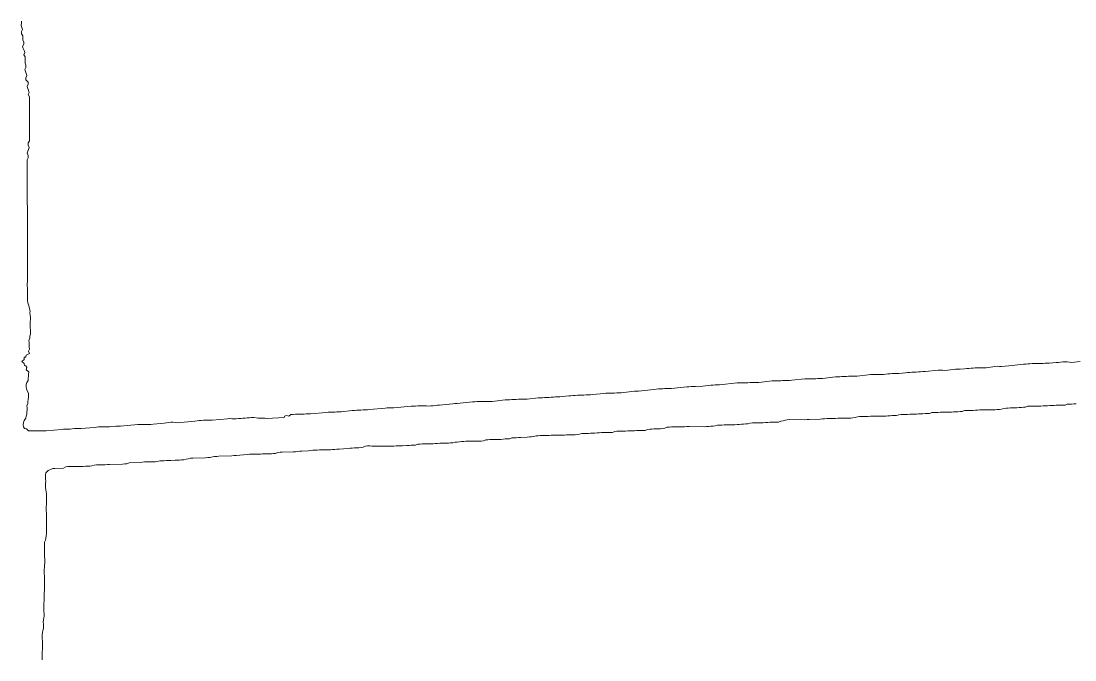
# Model space of a CAD drawing. Extents: x -16 to 11205, y -14909 to 147.
# Drawn here: x -16.11 to -5.49, y 104.07 to 110.51 of the extents above; entities that cross this region are included whole.
import ezdxf

# ---------------------------------------------------------------- set-up
doc = ezdxf.new("R2010")
doc.units = 0
doc.layers.get('0').update_dxf_attribs({"color": 1, "linetype": 'CONTINUOUS', "lineweight": 15, "true_color": 0xff0000})

msp = doc.modelspace()

# ---------------------------------------------------------------- linework, layer by layer
for p, q in [((-16.11, 110.463), (-16.106, 110.485)), ((-16.106, 110.485), (-16.106, 110.506)), ((-16.102, 110.443), (-16.11, 110.463)), ((-16.106, 110.4), (-16.095, 110.423)), ((-16.106, 110.379), (-16.106, 110.4)), ((-16.093, 110.358), (-16.106, 110.379)), ((-16.095, 110.423), (-16.102, 110.443)), ((-16.094, 110.25), (-16.083, 110.273)), ((-16.093, 110.337), (-16.093, 110.358)), ((-16.093, 110.316), (-16.093, 110.337)), ((-16.083, 110.294), (-16.093, 110.316)), ((-16.083, 110.273), (-16.083, 110.294)), ((-16.087, 110.23), (-16.094, 110.25)), ((-16.079, 110.211), (-16.087, 110.23)), ((-16.083, 110.167), (-16.073, 110.19)), ((-16.069, 110.146), (-16.083, 110.167)), ((-16.073, 110.19), (-16.079, 110.211)), ((-16.07, 110.125), (-16.069, 110.146)), ((-16.07, 110.104), (-16.07, 110.125)), ((-16.07, 110.083), (-16.07, 110.104)), ((-16.061, 110.062), (-16.07, 110.083)), ((-16.061, 110.04), (-16.061, 110.062)), ((-16.071, 110.017), (-16.061, 110.04)), ((-16.065, 109.997), (-16.071, 110.017)), ((-16.057, 109.978), (-16.065, 109.997)), ((-16.061, 109.934), (-16.05, 109.957)), ((-16.05, 109.957), (-16.057, 109.978)), ((-16.061, 109.913), (-16.061, 109.934)), ((-16.039, 109.892), (-16.061, 109.913)), ((-16.049, 109.848), (-16.039, 109.871)), ((-16.043, 109.828), (-16.049, 109.848)), ((-16.039, 109.871), (-16.039, 109.892)), ((-16.035, 109.808), (-16.043, 109.828)), ((-16.039, 109.765), (-16.028, 109.788)), ((-16.025, 109.744), (-16.039, 109.765)), ((-16.028, 109.788), (-16.035, 109.808)), ((-16.026, 109.723), (-16.025, 109.744)), ((-16.026, 109.702), (-16.026, 109.723)), ((-16.026, 109.68), (-16.026, 109.702)), ((-16.026, 109.659), (-16.026, 109.68)), ((-16.026, 109.638), (-16.026, 109.659)), ((-16.026, 109.617), (-16.026, 109.638)), ((-16.026, 109.596), (-16.026, 109.617)), ((-16.026, 109.575), (-16.026, 109.596)), ((-16.026, 109.553), (-16.026, 109.575)), ((-16.026, 109.532), (-16.026, 109.553)), ((-16.026, 109.511), (-16.026, 109.532)), ((-16.026, 109.49), (-16.026, 109.511)), ((-16.026, 109.469), (-16.026, 109.49)), ((-16.026, 109.448), (-16.026, 109.469)), ((-16.026, 109.426), (-16.026, 109.448)), ((-16.025, 109.405), (-16.026, 109.426)), ((-16.025, 109.384), (-16.025, 109.405)), ((-16.025, 109.363), (-16.025, 109.384)), ((-16.025, 109.342), (-16.025, 109.363)), ((-16.025, 109.321), (-16.025, 109.342)), ((-16.025, 109.299), (-16.025, 109.321)), ((-16.042, 109.194), (-16.034, 109.214)), ((-16.038, 109.278), (-16.025, 109.299)), ((-16.038, 109.257), (-16.038, 109.278)), ((-16.027, 109.234), (-16.038, 109.257)), ((-16.034, 109.214), (-16.027, 109.234)), ((-16.048, 109.174), (-16.042, 109.194)), ((-16.038, 109.151), (-16.048, 109.174)), ((-16.047, 109.109), (-16.038, 109.13)), ((-16.047, 109.088), (-16.047, 109.109)), ((-16.038, 109.13), (-16.038, 109.151)), ((-16.047, 109.066), (-16.047, 109.088)), ((-16.047, 109.045), (-16.047, 109.066)), ((-16.047, 109.024), (-16.047, 109.045)), ((-16.047, 109.003), (-16.047, 109.024)), ((-16.047, 108.982), (-16.047, 109.003)), ((-16.047, 108.961), (-16.047, 108.982)), ((-16.047, 108.939), (-16.047, 108.961)), ((-16.047, 108.918), (-16.047, 108.939)), ((-16.047, 108.897), (-16.047, 108.918)), ((-16.047, 108.876), (-16.047, 108.897)), ((-16.047, 108.855), (-16.047, 108.876)), ((-16.047, 108.834), (-16.047, 108.855)), ((-16.047, 108.812), (-16.047, 108.834)), ((-16.047, 108.791), (-16.047, 108.812)), ((-16.047, 108.77), (-16.047, 108.791)), ((-16.047, 108.749), (-16.047, 108.77)), ((-16.047, 108.728), (-16.047, 108.749)), ((-16.047, 108.707), (-16.047, 108.728)), ((-16.047, 108.685), (-16.047, 108.707)), ((-16.047, 108.664), (-16.047, 108.685)), ((-16.046, 108.643), (-16.047, 108.664)), ((-16.046, 108.622), (-16.046, 108.643)), ((-16.046, 108.601), (-16.046, 108.622)), ((-16.046, 108.58), (-16.046, 108.601)), ((-16.046, 108.558), (-16.046, 108.58)), ((-16.046, 108.537), (-16.046, 108.558)), ((-16.046, 108.516), (-16.046, 108.537)), ((-16.046, 108.495), (-16.046, 108.516)), ((-16.046, 108.474), (-16.046, 108.495)), ((-16.046, 108.452), (-16.046, 108.474)), ((-16.046, 108.431), (-16.046, 108.452)), ((-16.046, 108.41), (-16.046, 108.431)), ((-16.046, 108.389), (-16.046, 108.41)), ((-16.046, 108.368), (-16.046, 108.389)), ((-16.046, 108.347), (-16.046, 108.368)), ((-16.046, 108.325), (-16.046, 108.347)), ((-16.046, 108.304), (-16.046, 108.325)), ((-16.046, 108.283), (-16.046, 108.304)), ((-16.046, 108.262), (-16.046, 108.283)), ((-16.046, 108.241), (-16.046, 108.262)), ((-16.046, 108.22), (-16.046, 108.241)), ((-16.046, 108.198), (-16.046, 108.22)), ((-16.046, 108.177), (-16.046, 108.198)), ((-16.046, 108.156), (-16.046, 108.177)), ((-16.046, 108.135), (-16.046, 108.156)), ((-16.046, 108.114), (-16.046, 108.135)), ((-16.046, 108.093), (-16.046, 108.114)), ((-16.046, 108.071), (-16.046, 108.093)), ((-16.046, 108.05), (-16.046, 108.071)), ((-16.046, 108.029), (-16.046, 108.05)), ((-16.046, 108.008), (-16.046, 108.029)), ((-16.046, 107.987), (-16.046, 108.008)), ((-16.045, 107.966), (-16.046, 107.987)), ((-16.045, 107.944), (-16.045, 107.966)), ((-16.045, 107.923), (-16.045, 107.944)), ((-16.048, 107.86), (-16.045, 107.881)), ((-16.048, 107.839), (-16.048, 107.86)), ((-16.045, 107.817), (-16.048, 107.839)), ((-16.045, 107.902), (-16.045, 107.923)), ((-16.045, 107.881), (-16.045, 107.902)), ((-16.046, 107.732), (-16.045, 107.754)), ((-16.046, 107.71), (-16.046, 107.732)), ((-16.045, 107.796), (-16.045, 107.817)), ((-16.045, 107.775), (-16.045, 107.796)), ((-16.045, 107.754), (-16.045, 107.775)), ((-16.045, 107.689), (-16.046, 107.71)), ((-16.041, 107.668), (-16.045, 107.689)), ((-16.034, 107.648), (-16.041, 107.668)), ((-16.028, 107.628), (-16.034, 107.648)), ((-16.026, 107.607), (-16.028, 107.628)), ((-16.019, 107.584), (-16.026, 107.607)), ((-16.02, 107.563), (-16.019, 107.584)), ((-16.018, 107.542), (-16.02, 107.563)), ((-16.016, 107.521), (-16.018, 107.542)), ((-16.015, 107.5), (-16.016, 107.521)), ((-16.018, 107.457), (-16.017, 107.479)), ((-16.018, 107.436), (-16.018, 107.457)), ((-16.017, 107.415), (-16.018, 107.436)), ((-16.017, 107.479), (-16.015, 107.5)), ((-16.015, 107.394), (-16.017, 107.415)), ((-16.03, 107.288), (-16.022, 107.31)), ((-16.022, 107.31), (-16.02, 107.331)), ((-16.02, 107.331), (-16.016, 107.352)), ((-16.016, 107.352), (-16.015, 107.373)), ((-16.015, 107.373), (-16.015, 107.394)), ((-16.035, 107.182), (-16.026, 107.202)), ((-16.026, 107.158), (-16.035, 107.182)), ((-16.029, 107.267), (-16.03, 107.288)), ((-16.027, 107.246), (-16.029, 107.267)), ((-16.027, 107.224), (-16.027, 107.246)), ((-16.026, 107.202), (-16.027, 107.224)), ((-16.101, 107.076), (-16.079, 107.098)), ((-16.079, 107.055), (-16.101, 107.076)), ((-16.079, 107.119), (-16.06, 107.12)), ((-16.079, 107.098), (-16.079, 107.119)), ((-16.06, 107.12), (-16.057, 107.14)), ((-16.057, 107.14), (-16.026, 107.158)), ((-5.433, 107.076), (-5.521, 107.067)), ((-16.076, 107.035), (-16.079, 107.055)), ((-16.063, 107.032), (-16.076, 107.035)), ((-16.051, 107.015), (-16.063, 107.032)), ((-16.057, 106.992), (-16.051, 107.015)), ((-16.033, 106.971), (-16.057, 106.992)), ((-16.035, 106.949), (-16.033, 106.971)), ((-7.064, 106.971), (-7.086, 106.97)), ((-7.042, 106.973), (-7.064, 106.971)), ((-7.02, 106.975), (-7.042, 106.973)), ((-6.998, 106.975), (-7.02, 106.975)), ((-6.865, 106.99), (-6.998, 106.975)), ((-6.843, 106.99), (-6.865, 106.99)), ((-6.821, 106.988), (-6.843, 106.99)), ((-6.799, 106.987), (-6.821, 106.988)), ((-6.712, 106.996), (-6.799, 106.987)), ((-6.69, 106.998), (-6.712, 106.996)), ((-6.667, 106.999), (-6.69, 106.998)), ((-6.645, 106.998), (-6.667, 106.999)), ((-6.6, 107.004), (-6.645, 106.998)), ((-6.578, 107.005), (-6.6, 107.004)), ((-6.556, 107.007), (-6.578, 107.005)), ((-6.534, 107.008), (-6.556, 107.007)), ((-6.512, 107.01), (-6.534, 107.008)), ((-6.491, 107.011), (-6.512, 107.01)), ((-6.468, 107.011), (-6.491, 107.011)), ((-6.446, 107.011), (-6.468, 107.011)), ((-6.424, 107.011), (-6.446, 107.011)), ((-6.402, 107.012), (-6.424, 107.011)), ((-6.38, 107.013), (-6.402, 107.012)), ((-6.27, 107.028), (-6.38, 107.013)), ((-6.248, 107.026), (-6.27, 107.028)), ((-6.226, 107.025), (-6.248, 107.026)), ((-6.116, 107.037), (-6.226, 107.025)), ((-6.094, 107.038), (-6.116, 107.037)), ((-6.005, 107.048), (-6.094, 107.038)), ((-5.983, 107.05), (-6.005, 107.048)), ((-5.961, 107.052), (-5.983, 107.05)), ((-5.94, 107.054), (-5.961, 107.052)), ((-5.918, 107.055), (-5.94, 107.054)), ((-5.896, 107.055), (-5.918, 107.055)), ((-5.873, 107.055), (-5.896, 107.055)), ((-5.851, 107.056), (-5.873, 107.055)), ((-5.829, 107.056), (-5.851, 107.056)), ((-5.808, 107.057), (-5.829, 107.056)), ((-5.786, 107.058), (-5.808, 107.057)), ((-5.764, 107.059), (-5.786, 107.058)), ((-5.742, 107.061), (-5.764, 107.059)), ((-5.675, 107.068), (-5.742, 107.061)), ((-5.653, 107.068), (-5.675, 107.068)), ((-5.631, 107.07), (-5.653, 107.068)), ((-5.609, 107.072), (-5.631, 107.07)), ((-5.587, 107.074), (-5.609, 107.072)), ((-5.565, 107.073), (-5.587, 107.074)), ((-5.543, 107.07), (-5.565, 107.073)), ((-5.521, 107.067), (-5.543, 107.07)), ((-16.058, 106.844), (-16.052, 106.864)), ((-16.052, 106.864), (-16.039, 106.886)), ((-16.039, 106.886), (-16.037, 106.907)), ((-16.037, 106.907), (-16.036, 106.928)), ((-16.036, 106.928), (-16.035, 106.949)), ((-8.761, 106.865), (-8.783, 106.863)), ((-8.739, 106.866), (-8.761, 106.865)), ((-8.717, 106.866), (-8.739, 106.866)), ((-8.695, 106.866), (-8.717, 106.866)), ((-8.673, 106.865), (-8.695, 106.866)), ((-8.54, 106.88), (-8.673, 106.865)), ((-8.518, 106.88), (-8.54, 106.88)), ((-8.496, 106.881), (-8.518, 106.88)), ((-8.474, 106.882), (-8.496, 106.881)), ((-8.452, 106.883), (-8.474, 106.882)), ((-8.43, 106.884), (-8.452, 106.883)), ((-8.408, 106.885), (-8.43, 106.884)), ((-8.386, 106.885), (-8.408, 106.885)), ((-8.364, 106.886), (-8.386, 106.885)), ((-8.342, 106.887), (-8.364, 106.886)), ((-8.209, 106.901), (-8.342, 106.887)), ((-8.187, 106.903), (-8.209, 106.901)), ((-8.165, 106.903), (-8.187, 106.903)), ((-8.143, 106.902), (-8.165, 106.903)), ((-8.121, 106.901), (-8.143, 106.902)), ((-8.099, 106.902), (-8.121, 106.901)), ((-8.077, 106.904), (-8.099, 106.902)), ((-8.055, 106.906), (-8.077, 106.904)), ((-8.033, 106.906), (-8.055, 106.906)), ((-7.901, 106.923), (-8.033, 106.906)), ((-7.879, 106.923), (-7.901, 106.923)), ((-7.857, 106.923), (-7.879, 106.923)), ((-7.835, 106.924), (-7.857, 106.923)), ((-7.813, 106.925), (-7.835, 106.924)), ((-7.791, 106.927), (-7.813, 106.925)), ((-7.769, 106.928), (-7.791, 106.927)), ((-7.747, 106.929), (-7.769, 106.928)), ((-7.725, 106.929), (-7.747, 106.929)), ((-7.703, 106.93), (-7.725, 106.929)), ((-7.681, 106.93), (-7.703, 106.93)), ((-7.57, 106.943), (-7.681, 106.93)), ((-7.548, 106.944), (-7.57, 106.943)), ((-7.526, 106.945), (-7.548, 106.944)), ((-7.504, 106.945), (-7.526, 106.945)), ((-7.482, 106.945), (-7.504, 106.945)), ((-7.46, 106.945), (-7.482, 106.945)), ((-7.438, 106.946), (-7.46, 106.945)), ((-7.416, 106.947), (-7.438, 106.946)), ((-7.394, 106.95), (-7.416, 106.947)), ((-7.372, 106.951), (-7.394, 106.95)), ((-7.35, 106.953), (-7.372, 106.951)), ((-7.328, 106.954), (-7.35, 106.953)), ((-7.306, 106.954), (-7.328, 106.954)), ((-7.284, 106.955), (-7.306, 106.954)), ((-7.262, 106.955), (-7.284, 106.955)), ((-7.195, 106.963), (-7.262, 106.955)), ((-7.173, 106.965), (-7.195, 106.963)), ((-7.151, 106.967), (-7.173, 106.965)), ((-7.13, 106.968), (-7.151, 106.967)), ((-7.108, 106.969), (-7.13, 106.968)), ((-7.086, 106.97), (-7.108, 106.969)), ((-16.059, 106.822), (-16.058, 106.844)), ((-16.055, 106.801), (-16.059, 106.822)), ((-16.048, 106.781), (-16.055, 106.801)), ((-16.036, 106.759), (-16.048, 106.781)), ((-16.035, 106.738), (-16.036, 106.759)), ((-10.149, 106.757), (-10.171, 106.757)), ((-10.127, 106.759), (-10.149, 106.757)), ((-10.105, 106.76), (-10.127, 106.759)), ((-10.083, 106.761), (-10.105, 106.76)), ((-10.061, 106.762), (-10.083, 106.761)), ((-9.928, 106.777), (-10.061, 106.762)), ((-9.907, 106.779), (-9.928, 106.777)), ((-9.885, 106.779), (-9.907, 106.779)), ((-9.73, 106.796), (-9.885, 106.779)), ((-9.708, 106.798), (-9.73, 106.796)), ((-9.686, 106.8), (-9.708, 106.798)), ((-9.664, 106.801), (-9.686, 106.8)), ((-9.642, 106.802), (-9.664, 106.801)), ((-9.62, 106.803), (-9.642, 106.802)), ((-9.598, 106.803), (-9.62, 106.803)), ((-9.576, 106.804), (-9.598, 106.803)), ((-9.554, 106.804), (-9.576, 106.804)), ((-9.4, 106.821), (-9.554, 106.804)), ((-9.378, 106.822), (-9.4, 106.821)), ((-9.356, 106.823), (-9.378, 106.822)), ((-9.334, 106.823), (-9.356, 106.823)), ((-9.312, 106.823), (-9.334, 106.823)), ((-9.29, 106.822), (-9.312, 106.823)), ((-9.157, 106.837), (-9.29, 106.822)), ((-9.135, 106.838), (-9.157, 106.837)), ((-9.113, 106.84), (-9.135, 106.838)), ((-9.091, 106.841), (-9.113, 106.84)), ((-9.069, 106.842), (-9.091, 106.841)), ((-8.893, 106.861), (-9.069, 106.842)), ((-8.871, 106.863), (-8.893, 106.861)), ((-8.849, 106.863), (-8.871, 106.863)), ((-8.827, 106.862), (-8.849, 106.863)), ((-8.805, 106.862), (-8.827, 106.862)), ((-8.783, 106.863), (-8.805, 106.862)), ((-16.05, 106.631), (-16.042, 106.653)), ((-16.042, 106.653), (-16.04, 106.674)), ((-16.04, 106.674), (-16.038, 106.695)), ((-16.038, 106.695), (-16.036, 106.716)), ((-16.036, 106.716), (-16.035, 106.738)), ((-11.736, 106.653), (-11.758, 106.65)), ((-11.714, 106.654), (-11.736, 106.653)), ((-11.559, 106.669), (-11.714, 106.654)), ((-11.537, 106.671), (-11.559, 106.669)), ((-11.515, 106.672), (-11.537, 106.671)), ((-11.494, 106.672), (-11.515, 106.672)), ((-11.471, 106.672), (-11.494, 106.672)), ((-11.449, 106.672), (-11.471, 106.672)), ((-11.427, 106.673), (-11.449, 106.672)), ((-11.405, 106.674), (-11.427, 106.673)), ((-11.383, 106.674), (-11.405, 106.674)), ((-11.361, 106.675), (-11.383, 106.674)), ((-11.229, 106.689), (-11.361, 106.675)), ((-11.207, 106.69), (-11.229, 106.689)), ((-11.185, 106.691), (-11.207, 106.69)), ((-11.163, 106.692), (-11.185, 106.691)), ((-11.141, 106.693), (-11.163, 106.692)), ((-11.119, 106.695), (-11.141, 106.693)), ((-11.097, 106.696), (-11.119, 106.695)), ((-11.075, 106.696), (-11.097, 106.696)), ((-11.053, 106.697), (-11.075, 106.696)), ((-11.031, 106.697), (-11.053, 106.697)), ((-11.009, 106.697), (-11.031, 106.697)), ((-10.898, 106.709), (-11.009, 106.697)), ((-10.876, 106.711), (-10.898, 106.709)), ((-10.854, 106.712), (-10.876, 106.711)), ((-10.832, 106.713), (-10.854, 106.712)), ((-10.81, 106.714), (-10.832, 106.713)), ((-10.788, 106.715), (-10.81, 106.714)), ((-10.766, 106.716), (-10.788, 106.715)), ((-10.744, 106.717), (-10.766, 106.716)), ((-10.722, 106.719), (-10.744, 106.717)), ((-10.701, 106.72), (-10.722, 106.719)), ((-10.679, 106.722), (-10.701, 106.72)), ((-10.656, 106.723), (-10.679, 106.722)), ((-10.589, 106.73), (-10.656, 106.723)), ((-10.567, 106.731), (-10.589, 106.73)), ((-10.546, 106.733), (-10.567, 106.731)), ((-10.524, 106.735), (-10.546, 106.733)), ((-10.502, 106.736), (-10.524, 106.735)), ((-10.48, 106.736), (-10.502, 106.736)), ((-10.458, 106.737), (-10.48, 106.736)), ((-10.436, 106.738), (-10.458, 106.737)), ((-10.414, 106.74), (-10.436, 106.738)), ((-10.392, 106.741), (-10.414, 106.74)), ((-10.37, 106.742), (-10.392, 106.741)), ((-10.348, 106.743), (-10.37, 106.742)), ((-10.237, 106.754), (-10.348, 106.743)), ((-10.215, 106.756), (-10.237, 106.754)), ((-10.193, 106.757), (-10.215, 106.756)), ((-10.171, 106.757), (-10.193, 106.757)), ((-16.057, 106.526), (-16.053, 106.546)), ((-16.053, 106.546), (-16.05, 106.567)), ((-16.049, 106.61), (-16.05, 106.631)), ((-16.05, 106.567), (-16.049, 106.589)), ((-16.049, 106.589), (-16.049, 106.61)), ((-13.323, 106.546), (-13.345, 106.545)), ((-13.301, 106.546), (-13.323, 106.546)), ((-13.279, 106.547), (-13.301, 106.546)), ((-13.257, 106.547), (-13.279, 106.547)), ((-13.235, 106.548), (-13.257, 106.547)), ((-13.213, 106.55), (-13.235, 106.548)), ((-13.191, 106.549), (-13.213, 106.55)), ((-13.036, 106.563), (-13.191, 106.549)), ((-13.014, 106.565), (-13.036, 106.563)), ((-12.992, 106.566), (-13.014, 106.565)), ((-12.97, 106.567), (-12.992, 106.566)), ((-12.948, 106.567), (-12.97, 106.567)), ((-12.926, 106.568), (-12.948, 106.567)), ((-12.904, 106.569), (-12.926, 106.568)), ((-12.882, 106.57), (-12.904, 106.569)), ((-12.771, 106.582), (-12.882, 106.57)), ((-12.749, 106.584), (-12.771, 106.582)), ((-12.727, 106.585), (-12.749, 106.584)), ((-12.706, 106.585), (-12.727, 106.585)), ((-12.684, 106.586), (-12.706, 106.585)), ((-12.662, 106.588), (-12.684, 106.586)), ((-12.64, 106.59), (-12.662, 106.588)), ((-12.618, 106.591), (-12.64, 106.59)), ((-12.596, 106.592), (-12.618, 106.591)), ((-12.441, 106.607), (-12.596, 106.592)), ((-12.419, 106.608), (-12.441, 106.607)), ((-12.397, 106.608), (-12.419, 106.608)), ((-12.375, 106.608), (-12.397, 106.608)), ((-12.353, 106.609), (-12.375, 106.608)), ((-12.176, 106.627), (-12.353, 106.609)), ((-12.155, 106.628), (-12.176, 106.627)), ((-12.133, 106.628), (-12.155, 106.628)), ((-12.111, 106.629), (-12.133, 106.628)), ((-12.089, 106.629), (-12.111, 106.629)), ((-12.067, 106.63), (-12.089, 106.629)), ((-12.045, 106.63), (-12.067, 106.63)), ((-12.022, 106.629), (-12.045, 106.63)), ((-12, 106.628), (-12.022, 106.629)), ((-11.978, 106.629), (-12, 106.628)), ((-11.956, 106.631), (-11.978, 106.629)), ((-11.935, 106.634), (-11.956, 106.631)), ((-11.913, 106.636), (-11.935, 106.634)), ((-11.891, 106.637), (-11.913, 106.636)), ((-11.758, 106.65), (-11.891, 106.637)), ((-7.151, 106.545), (-7.129, 106.546)), ((-7.129, 106.546), (-7.107, 106.546)), ((-7.107, 106.546), (-7.085, 106.547)), ((-7.085, 106.547), (-7.063, 106.548)), ((-7.063, 106.548), (-7.041, 106.549)), ((-7.041, 106.549), (-7.019, 106.55)), ((-7.019, 106.55), (-6.997, 106.551)), ((-6.997, 106.551), (-6.975, 106.553)), ((-6.975, 106.553), (-6.953, 106.554)), ((-6.953, 106.554), (-6.93, 106.561)), ((-6.93, 106.561), (-6.908, 106.561)), ((-6.908, 106.561), (-6.886, 106.562)), ((-6.886, 106.562), (-6.864, 106.563)), ((-6.864, 106.563), (-6.842, 106.565)), ((-6.842, 106.565), (-6.82, 106.566)), ((-6.82, 106.566), (-6.798, 106.566)), ((-6.798, 106.566), (-6.776, 106.566)), ((-6.776, 106.566), (-6.754, 106.566)), ((-6.754, 106.566), (-6.732, 106.567)), ((-6.732, 106.567), (-6.71, 106.568)), ((-6.71, 106.568), (-6.688, 106.569)), ((-6.688, 106.569), (-6.667, 106.571)), ((-6.667, 106.571), (-6.645, 106.573)), ((-6.645, 106.573), (-6.623, 106.574)), ((-6.623, 106.574), (-6.6, 106.582)), ((-6.6, 106.582), (-6.578, 106.583)), ((-6.578, 106.583), (-6.556, 106.582)), ((-6.556, 106.582), (-6.534, 106.582)), ((-6.534, 106.582), (-6.512, 106.583)), ((-6.512, 106.583), (-6.49, 106.585)), ((-6.49, 106.585), (-6.468, 106.587)), ((-6.468, 106.587), (-6.446, 106.588)), ((-6.446, 106.588), (-6.424, 106.589)), ((-6.424, 106.589), (-6.402, 106.589)), ((-6.402, 106.589), (-6.38, 106.589)), ((-6.38, 106.589), (-6.358, 106.589)), ((-6.358, 106.589), (-6.336, 106.588)), ((-6.336, 106.588), (-6.314, 106.589)), ((-6.314, 106.589), (-6.292, 106.59)), ((-6.292, 106.59), (-6.27, 106.592)), ((-6.27, 106.592), (-6.248, 106.594)), ((-6.248, 106.594), (-6.226, 106.595)), ((-6.226, 106.595), (-6.203, 106.603)), ((-6.203, 106.603), (-6.181, 106.605)), ((-6.181, 106.605), (-6.159, 106.607)), ((-6.159, 106.607), (-6.137, 106.609)), ((-6.137, 106.609), (-6.115, 106.61)), ((-6.115, 106.61), (-6.093, 106.611)), ((-6.093, 106.611), (-6.071, 106.611)), ((-6.071, 106.611), (-6.049, 106.612)), ((-6.049, 106.612), (-6.027, 106.613)), ((-6.027, 106.613), (-6.006, 106.615)), ((-6.006, 106.615), (-5.984, 106.617)), ((-5.984, 106.617), (-5.961, 106.626)), ((-5.961, 106.626), (-5.939, 106.627)), ((-5.939, 106.627), (-5.917, 106.628)), ((-5.917, 106.628), (-5.895, 106.628)), ((-5.895, 106.628), (-5.873, 106.628)), ((-5.873, 106.628), (-5.851, 106.628)), ((-5.851, 106.628), (-5.829, 106.628)), ((-5.829, 106.628), (-5.807, 106.629)), ((-5.807, 106.629), (-5.785, 106.63)), ((-5.785, 106.63), (-5.763, 106.631)), ((-5.763, 106.631), (-5.741, 106.632)), ((-5.741, 106.632), (-5.719, 106.633)), ((-5.719, 106.633), (-5.697, 106.634)), ((-5.697, 106.634), (-5.675, 106.635)), ((-5.675, 106.635), (-5.653, 106.635)), ((-5.653, 106.635), (-5.631, 106.635)), ((-5.631, 106.635), (-5.609, 106.636)), ((-5.609, 106.636), (-5.587, 106.637)), ((-5.587, 106.637), (-5.564, 106.645)), ((-5.564, 106.645), (-5.542, 106.647)), ((-5.542, 106.647), (-5.52, 106.648)), ((-5.52, 106.648), (-5.498, 106.649)), ((-5.498, 106.649), (-5.476, 106.65)), ((-16.088, 106.44), (-16.084, 106.463)), ((-16.084, 106.418), (-16.088, 106.44)), ((-16.084, 106.463), (-16.077, 106.483)), ((-16.077, 106.483), (-16.062, 106.506)), ((-16.062, 106.506), (-16.057, 106.526)), ((-14.932, 106.441), (-15.108, 106.425)), ((-14.91, 106.442), (-14.932, 106.441)), ((-14.888, 106.442), (-14.91, 106.442)), ((-14.866, 106.442), (-14.888, 106.442)), ((-14.844, 106.441), (-14.866, 106.442)), ((-14.822, 106.441), (-14.844, 106.441)), ((-14.8, 106.443), (-14.822, 106.441)), ((-14.778, 106.445), (-14.8, 106.443)), ((-14.667, 106.456), (-14.778, 106.445)), ((-14.645, 106.459), (-14.667, 106.456)), ((-14.623, 106.462), (-14.645, 106.459)), ((-14.601, 106.464), (-14.623, 106.462)), ((-14.579, 106.464), (-14.601, 106.464)), ((-14.557, 106.462), (-14.579, 106.464)), ((-14.535, 106.46), (-14.557, 106.462)), ((-14.358, 106.476), (-14.535, 106.46)), ((-14.336, 106.478), (-14.358, 106.476)), ((-14.314, 106.481), (-14.336, 106.478)), ((-14.293, 106.483), (-14.314, 106.481)), ((-14.271, 106.484), (-14.293, 106.483)), ((-14.249, 106.485), (-14.271, 106.484)), ((-14.227, 106.485), (-14.249, 106.485)), ((-14.205, 106.485), (-14.227, 106.485)), ((-14.183, 106.485), (-14.205, 106.485)), ((-14.028, 106.5), (-14.183, 106.485)), ((-14.006, 106.501), (-14.028, 106.5)), ((-13.984, 106.5), (-14.006, 106.501)), ((-13.962, 106.499), (-13.984, 106.5)), ((-13.94, 106.499), (-13.962, 106.499)), ((-13.918, 106.501), (-13.94, 106.499)), ((-13.896, 106.503), (-13.918, 106.501)), ((-13.874, 106.505), (-13.896, 106.503)), ((-13.852, 106.507), (-13.874, 106.505)), ((-13.83, 106.508), (-13.852, 106.507)), ((-13.808, 106.51), (-13.83, 106.508)), ((-13.786, 106.511), (-13.808, 106.51)), ((-13.763, 106.511), (-13.786, 106.511)), ((-13.741, 106.51), (-13.763, 106.511)), ((-13.719, 106.507), (-13.741, 106.51)), ((-13.698, 106.504), (-13.719, 106.507)), ((-13.676, 106.504), (-13.698, 106.504)), ((-13.654, 106.504), (-13.676, 106.504)), ((-13.632, 106.502), (-13.654, 106.504)), ((-13.459, 106.513), (-13.632, 106.502)), ((-13.455, 106.525), (-13.459, 106.513)), ((-13.435, 106.532), (-13.455, 106.525)), ((-13.411, 106.526), (-13.435, 106.532)), ((-13.389, 106.544), (-13.411, 106.526)), ((-13.367, 106.544), (-13.389, 106.544)), ((-13.345, 106.545), (-13.367, 106.544)), ((-8.98, 106.438), (-8.958, 106.439)), ((-8.958, 106.439), (-8.936, 106.439)), ((-8.936, 106.439), (-8.914, 106.44)), ((-8.914, 106.44), (-8.892, 106.441)), ((-8.892, 106.441), (-8.87, 106.442)), ((-8.87, 106.442), (-8.849, 106.444)), ((-8.849, 106.444), (-8.827, 106.446)), ((-8.827, 106.446), (-8.805, 106.447)), ((-8.805, 106.447), (-8.783, 106.449)), ((-8.783, 106.449), (-8.76, 106.456)), ((-8.76, 106.456), (-8.738, 106.457)), ((-8.738, 106.457), (-8.716, 106.457)), ((-8.716, 106.457), (-8.672, 106.457)), ((-8.672, 106.457), (-8.65, 106.458)), ((-8.65, 106.458), (-8.628, 106.459)), ((-8.628, 106.459), (-8.606, 106.461)), ((-8.606, 106.461), (-8.584, 106.463)), ((-8.584, 106.463), (-8.562, 106.464)), ((-8.562, 106.464), (-8.54, 106.464)), ((-8.54, 106.464), (-8.518, 106.464)), ((-8.518, 106.464), (-8.496, 106.464)), ((-8.496, 106.464), (-8.474, 106.465)), ((-8.474, 106.465), (-8.45, 106.475)), ((-8.45, 106.475), (-8.429, 106.48)), ((-8.429, 106.48), (-8.408, 106.486)), ((-8.408, 106.486), (-8.386, 106.49)), ((-8.386, 106.49), (-8.364, 106.491)), ((-8.364, 106.491), (-8.209, 106.49)), ((-8.209, 106.49), (-8.187, 106.491)), ((-8.187, 106.491), (-8.165, 106.491)), ((-8.165, 106.491), (-8.054, 106.496)), ((-8.054, 106.496), (-8.032, 106.498)), ((-8.032, 106.498), (-8.01, 106.5)), ((-8.01, 106.5), (-7.988, 106.501)), ((-7.988, 106.501), (-7.967, 106.501)), ((-7.967, 106.501), (-7.944, 106.502)), ((-7.944, 106.502), (-7.922, 106.502)), ((-7.922, 106.502), (-7.9, 106.503)), ((-7.9, 106.503), (-7.878, 106.504)), ((-7.878, 106.504), (-7.856, 106.505)), ((-7.856, 106.505), (-7.834, 106.505)), ((-7.834, 106.505), (-7.812, 106.505)), ((-7.812, 106.505), (-7.79, 106.505)), ((-7.79, 106.505), (-7.768, 106.506)), ((-7.768, 106.506), (-7.747, 106.507)), ((-7.747, 106.507), (-7.725, 106.509)), ((-7.725, 106.509), (-7.703, 106.511)), ((-7.703, 106.511), (-7.68, 106.52)), ((-7.68, 106.52), (-7.658, 106.521)), ((-7.658, 106.521), (-7.636, 106.522)), ((-7.636, 106.522), (-7.614, 106.523)), ((-7.614, 106.523), (-7.592, 106.524)), ((-7.592, 106.524), (-7.57, 106.524)), ((-7.57, 106.524), (-7.548, 106.525)), ((-7.548, 106.525), (-7.526, 106.525)), ((-7.526, 106.525), (-7.504, 106.525)), ((-7.504, 106.525), (-7.482, 106.525)), ((-7.482, 106.525), (-7.46, 106.525)), ((-7.46, 106.525), (-7.438, 106.525)), ((-7.438, 106.525), (-7.416, 106.526)), ((-7.416, 106.526), (-7.394, 106.527)), ((-7.394, 106.527), (-7.372, 106.529)), ((-7.372, 106.529), (-7.35, 106.53)), ((-7.35, 106.53), (-7.328, 106.531)), ((-7.328, 106.531), (-7.306, 106.532)), ((-7.306, 106.532), (-7.284, 106.532)), ((-7.284, 106.532), (-7.261, 106.54)), ((-7.261, 106.54), (-7.239, 106.541)), ((-7.239, 106.541), (-7.217, 106.541)), ((-7.217, 106.541), (-7.195, 106.542)), ((-7.195, 106.542), (-7.173, 106.543)), ((-7.173, 106.543), (-7.151, 106.545)), ((-16.076, 106.4), (-16.084, 106.418)), ((-16.056, 106.399), (-16.076, 106.4)), ((-16.034, 106.378), (-16.056, 106.399)), ((-15.946, 106.377), (-16.034, 106.378)), ((-15.924, 106.379), (-15.946, 106.377)), ((-15.902, 106.379), (-15.924, 106.379)), ((-15.88, 106.379), (-15.902, 106.379)), ((-15.858, 106.379), (-15.88, 106.379)), ((-15.703, 106.393), (-15.858, 106.379)), ((-15.681, 106.394), (-15.703, 106.393)), ((-15.659, 106.395), (-15.681, 106.394)), ((-15.637, 106.395), (-15.659, 106.395)), ((-15.615, 106.396), (-15.637, 106.395)), ((-15.593, 106.398), (-15.615, 106.396)), ((-15.571, 106.4), (-15.593, 106.398)), ((-15.549, 106.402), (-15.571, 106.4)), ((-15.527, 106.402), (-15.549, 106.402)), ((-15.505, 106.402), (-15.527, 106.402)), ((-15.372, 106.413), (-15.505, 106.402)), ((-15.35, 106.415), (-15.372, 106.413)), ((-15.328, 106.417), (-15.35, 106.415)), ((-15.306, 106.418), (-15.328, 106.417)), ((-15.284, 106.418), (-15.306, 106.418)), ((-15.262, 106.419), (-15.284, 106.418)), ((-15.24, 106.419), (-15.262, 106.419)), ((-15.218, 106.419), (-15.24, 106.419)), ((-15.196, 106.42), (-15.218, 106.419)), ((-15.153, 106.424), (-15.196, 106.42)), ((-15.131, 106.426), (-15.153, 106.424)), ((-15.108, 106.425), (-15.131, 106.426)), ((-10.788, 106.332), (-10.766, 106.333)), ((-10.766, 106.333), (-10.744, 106.333)), ((-10.744, 106.333), (-10.655, 106.334)), ((-10.655, 106.334), (-10.633, 106.335)), ((-10.633, 106.335), (-10.611, 106.336)), ((-10.611, 106.336), (-10.589, 106.336)), ((-10.589, 106.336), (-10.567, 106.337)), ((-10.567, 106.337), (-10.545, 106.337)), ((-10.545, 106.337), (-10.524, 106.338)), ((-10.524, 106.338), (-10.502, 106.34)), ((-10.502, 106.34), (-10.48, 106.343)), ((-10.48, 106.343), (-10.457, 106.351)), ((-10.457, 106.351), (-10.435, 106.351)), ((-10.435, 106.351), (-10.391, 106.351)), ((-10.391, 106.351), (-10.369, 106.353)), ((-10.369, 106.353), (-10.347, 106.354)), ((-10.347, 106.354), (-10.325, 106.355)), ((-10.325, 106.355), (-10.303, 106.357)), ((-10.303, 106.357), (-10.281, 106.358)), ((-10.281, 106.358), (-10.259, 106.36)), ((-10.259, 106.36), (-10.171, 106.36)), ((-10.171, 106.36), (-10.149, 106.362)), ((-10.149, 106.362), (-10.126, 106.371)), ((-10.126, 106.371), (-10.104, 106.373)), ((-10.104, 106.373), (-10.082, 106.373)), ((-10.082, 106.373), (-10.06, 106.374)), ((-10.06, 106.374), (-10.038, 106.375)), ((-10.038, 106.375), (-10.016, 106.376)), ((-10.016, 106.376), (-9.994, 106.377)), ((-9.994, 106.377), (-9.972, 106.377)), ((-9.972, 106.377), (-9.95, 106.378)), ((-9.95, 106.378), (-9.928, 106.379)), ((-9.928, 106.379), (-9.906, 106.38)), ((-9.906, 106.38), (-9.884, 106.381)), ((-9.884, 106.381), (-9.862, 106.381)), ((-9.862, 106.381), (-9.84, 106.381)), ((-9.84, 106.381), (-9.819, 106.382)), ((-9.819, 106.382), (-9.795, 106.391)), ((-9.795, 106.391), (-9.773, 106.394)), ((-9.773, 106.394), (-9.752, 106.396)), ((-9.752, 106.396), (-9.73, 106.397)), ((-9.73, 106.397), (-9.708, 106.398)), ((-9.708, 106.398), (-9.686, 106.398)), ((-9.686, 106.398), (-9.664, 106.399)), ((-9.664, 106.399), (-9.642, 106.401)), ((-9.642, 106.401), (-9.62, 106.404)), ((-9.62, 106.404), (-9.597, 106.414)), ((-9.597, 106.414), (-9.575, 106.416)), ((-9.575, 106.416), (-9.553, 106.417)), ((-9.553, 106.417), (-9.531, 106.417)), ((-9.531, 106.417), (-9.509, 106.417)), ((-9.509, 106.417), (-9.487, 106.417)), ((-9.487, 106.417), (-9.465, 106.418)), ((-9.465, 106.418), (-9.443, 106.418)), ((-9.443, 106.418), (-9.421, 106.419)), ((-9.421, 106.419), (-9.399, 106.42)), ((-9.399, 106.42), (-9.377, 106.42)), ((-9.377, 106.42), (-9.223, 106.419)), ((-9.223, 106.419), (-9.201, 106.42)), ((-9.201, 106.42), (-9.179, 106.422)), ((-9.179, 106.422), (-9.157, 106.424)), ((-9.157, 106.424), (-9.135, 106.426)), ((-9.135, 106.426), (-9.113, 106.428)), ((-9.113, 106.428), (-9.09, 106.435)), ((-9.09, 106.435), (-9.068, 106.436)), ((-9.068, 106.436), (-9.046, 106.436)), ((-9.046, 106.436), (-9.024, 106.437)), ((-9.024, 106.437), (-9.002, 106.437)), ((-9.002, 106.437), (-8.98, 106.438)), ((-12.639, 106.225), (-12.617, 106.227)), ((-12.617, 106.227), (-12.595, 106.226)), ((-12.33, 106.226), (-12.308, 106.227)), ((-12.308, 106.227), (-12.286, 106.228)), ((-12.286, 106.228), (-12.264, 106.228)), ((-12.264, 106.228), (-12.22, 106.229)), ((-12.22, 106.229), (-12.199, 106.231)), ((-12.199, 106.231), (-12.177, 106.233)), ((-12.177, 106.233), (-12.155, 106.235)), ((-12.155, 106.235), (-12.133, 106.235)), ((-12.133, 106.235), (-12.11, 106.243)), ((-12.11, 106.243), (-12.088, 106.245)), ((-12.088, 106.245), (-12.066, 106.246)), ((-12.066, 106.246), (-12.044, 106.246)), ((-12.044, 106.246), (-11.956, 106.247)), ((-11.956, 106.247), (-11.934, 106.249)), ((-11.934, 106.249), (-11.912, 106.251)), ((-11.912, 106.251), (-11.89, 106.253)), ((-11.89, 106.253), (-11.868, 106.253)), ((-11.868, 106.253), (-11.824, 106.253)), ((-11.824, 106.253), (-11.802, 106.254)), ((-11.802, 106.254), (-11.78, 106.256)), ((-11.78, 106.256), (-11.758, 106.257)), ((-11.758, 106.257), (-11.735, 106.264)), ((-11.735, 106.264), (-11.713, 106.265)), ((-11.713, 106.265), (-11.691, 106.266)), ((-11.691, 106.266), (-11.669, 106.269)), ((-11.669, 106.269), (-11.647, 106.272)), ((-11.647, 106.272), (-11.625, 106.274)), ((-11.625, 106.274), (-11.603, 106.275)), ((-11.603, 106.275), (-11.471, 106.275)), ((-11.471, 106.275), (-11.45, 106.277)), ((-11.45, 106.277), (-11.426, 106.286)), ((-11.426, 106.286), (-11.404, 106.288)), ((-11.404, 106.288), (-11.383, 106.29)), ((-11.383, 106.29), (-11.361, 106.291)), ((-11.361, 106.291), (-11.339, 106.292)), ((-11.339, 106.292), (-11.273, 106.292)), ((-11.273, 106.292), (-11.251, 106.294)), ((-11.251, 106.294), (-11.229, 106.296)), ((-11.229, 106.296), (-11.207, 106.298)), ((-11.207, 106.298), (-11.185, 106.299)), ((-11.185, 106.299), (-11.162, 106.306)), ((-11.162, 106.306), (-11.14, 106.307)), ((-11.14, 106.307), (-11.118, 106.309)), ((-11.118, 106.309), (-11.096, 106.311)), ((-11.096, 106.311), (-11.074, 106.311)), ((-11.074, 106.311), (-11.008, 106.313)), ((-11.008, 106.313), (-10.986, 106.316)), ((-10.986, 106.316), (-10.965, 106.319)), ((-10.965, 106.319), (-10.943, 106.32)), ((-10.943, 106.32), (-10.919, 106.328)), ((-10.919, 106.328), (-10.898, 106.329)), ((-10.898, 106.329), (-10.876, 106.331)), ((-10.876, 106.331), (-10.854, 106.331)), ((-10.854, 106.331), (-10.832, 106.332)), ((-10.832, 106.332), (-10.788, 106.332)), ((-14.16, 106.119), (-14.138, 106.121)), ((-14.138, 106.121), (-14.116, 106.123)), ((-14.116, 106.123), (-13.984, 106.127)), ((-13.984, 106.127), (-13.962, 106.129)), ((-13.962, 106.129), (-13.94, 106.129)), ((-13.94, 106.129), (-13.829, 106.139)), ((-13.829, 106.139), (-13.807, 106.142)), ((-13.807, 106.142), (-13.785, 106.142)), ((-13.785, 106.142), (-13.719, 106.143)), ((-13.719, 106.143), (-13.697, 106.144)), ((-13.697, 106.144), (-13.675, 106.145)), ((-13.675, 106.145), (-13.587, 106.147)), ((-13.587, 106.147), (-13.565, 106.149)), ((-13.565, 106.149), (-13.544, 106.151)), ((-13.544, 106.151), (-13.52, 106.16)), ((-13.52, 106.16), (-13.498, 106.163)), ((-13.498, 106.163), (-13.477, 106.164)), ((-13.477, 106.164), (-13.367, 106.166)), ((-13.367, 106.166), (-13.345, 106.168)), ((-13.345, 106.168), (-13.323, 106.17)), ((-13.323, 106.17), (-13.301, 106.172)), ((-13.301, 106.172), (-13.279, 106.172)), ((-13.279, 106.172), (-13.212, 106.178)), ((-13.212, 106.178), (-13.19, 106.18)), ((-13.19, 106.18), (-13.168, 106.182)), ((-13.168, 106.182), (-13.146, 106.183)), ((-13.146, 106.183), (-13.124, 106.184)), ((-13.124, 106.184), (-13.102, 106.185)), ((-13.102, 106.185), (-13.08, 106.186)), ((-13.08, 106.186), (-13.058, 106.186)), ((-13.058, 106.186), (-13.036, 106.187)), ((-13.036, 106.187), (-13.014, 106.187)), ((-13.014, 106.187), (-12.992, 106.188)), ((-12.992, 106.188), (-12.97, 106.19)), ((-12.97, 106.19), (-12.948, 106.191)), ((-12.948, 106.191), (-12.926, 106.193)), ((-12.926, 106.193), (-12.904, 106.194)), ((-12.904, 106.194), (-12.815, 106.199)), ((-12.815, 106.199), (-12.793, 106.202)), ((-12.793, 106.202), (-12.771, 106.204)), ((-12.771, 106.204), (-12.749, 106.206)), ((-12.749, 106.206), (-12.705, 106.206)), ((-12.705, 106.206), (-12.683, 106.209)), ((-12.683, 106.209), (-12.662, 106.214)), ((-12.662, 106.214), (-12.639, 106.225)), ((-12.595, 106.226), (-12.573, 106.225)), ((-12.573, 106.225), (-12.551, 106.224)), ((-12.551, 106.224), (-12.352, 106.225)), ((-12.352, 106.225), (-12.33, 106.226)), ((-15.682, 106.003), (-15.658, 106.015)), ((-15.658, 106.015), (-15.637, 106.018)), ((-15.637, 106.018), (-15.483, 106.02)), ((-15.483, 106.02), (-15.461, 106.022)), ((-15.461, 106.022), (-15.439, 106.022)), ((-15.439, 106.022), (-15.417, 106.023)), ((-15.417, 106.023), (-15.395, 106.024)), ((-15.395, 106.024), (-15.372, 106.033)), ((-15.372, 106.033), (-15.35, 106.035)), ((-15.35, 106.035), (-15.328, 106.035)), ((-15.328, 106.035), (-15.262, 106.036)), ((-15.262, 106.036), (-15.24, 106.038)), ((-15.24, 106.038), (-15.218, 106.038)), ((-15.218, 106.038), (-15.086, 106.041)), ((-15.086, 106.041), (-15.064, 106.044)), ((-15.064, 106.044), (-15.043, 106.047)), ((-15.043, 106.047), (-15.019, 106.056)), ((-15.019, 106.056), (-14.909, 106.059)), ((-14.909, 106.059), (-14.888, 106.063)), ((-14.888, 106.063), (-14.865, 106.064)), ((-14.865, 106.064), (-14.756, 106.067)), ((-14.756, 106.067), (-14.734, 106.068)), ((-14.734, 106.068), (-14.711, 106.075)), ((-14.711, 106.075), (-14.666, 106.075)), ((-14.666, 106.075), (-14.645, 106.078)), ((-14.645, 106.078), (-14.623, 106.08)), ((-14.623, 106.08), (-14.601, 106.08)), ((-14.601, 106.08), (-14.557, 106.081)), ((-14.557, 106.081), (-14.535, 106.083)), ((-14.535, 106.083), (-14.513, 106.084)), ((-14.513, 106.084), (-14.491, 106.085)), ((-14.491, 106.085), (-14.469, 106.085)), ((-14.469, 106.085), (-14.445, 106.094)), ((-14.445, 106.094), (-14.424, 106.097)), ((-14.424, 106.097), (-14.402, 106.101)), ((-14.402, 106.101), (-14.38, 106.104)), ((-14.38, 106.104), (-14.249, 106.107)), ((-14.249, 106.107), (-14.227, 106.11)), ((-14.227, 106.11), (-14.205, 106.11)), ((-14.205, 106.11), (-14.181, 106.117)), ((-14.181, 106.117), (-14.16, 106.119)), ((-15.865, 105.936), (-15.86, 105.956)), ((-15.865, 105.913), (-15.865, 105.936)), ((-15.862, 105.891), (-15.865, 105.913)), ((-15.86, 105.956), (-15.838, 105.979)), ((-15.838, 105.979), (-15.791, 105.998)), ((-15.791, 105.998), (-15.769, 105.998)), ((-15.769, 105.998), (-15.682, 106.003)), ((-15.863, 105.827), (-15.862, 105.848)), ((-15.862, 105.806), (-15.863, 105.827)), ((-15.861, 105.87), (-15.862, 105.891)), ((-15.862, 105.848), (-15.861, 105.87)), ((-15.859, 105.785), (-15.862, 105.806)), ((-15.856, 105.764), (-15.859, 105.785)), ((-15.854, 105.743), (-15.856, 105.764)), ((-15.853, 105.722), (-15.854, 105.743)), ((-15.853, 105.7), (-15.853, 105.722)), ((-15.852, 105.679), (-15.853, 105.7)), ((-15.857, 105.616), (-15.855, 105.637)), ((-15.857, 105.594), (-15.857, 105.616)), ((-15.856, 105.573), (-15.857, 105.594)), ((-15.855, 105.637), (-15.853, 105.658)), ((-15.853, 105.658), (-15.852, 105.679)), ((-15.854, 105.552), (-15.856, 105.573)), ((-15.853, 105.531), (-15.854, 105.552)), ((-15.853, 105.51), (-15.853, 105.531)), ((-15.852, 105.488), (-15.853, 105.51)), ((-15.853, 105.467), (-15.852, 105.488)), ((-15.854, 105.382), (-15.853, 105.404)), ((-15.854, 105.361), (-15.854, 105.382)), ((-15.853, 105.446), (-15.853, 105.467)), ((-15.853, 105.425), (-15.853, 105.446)), ((-15.853, 105.404), (-15.853, 105.425)), ((-15.873, 105.255), (-15.864, 105.278)), ((-15.864, 105.278), (-15.86, 105.298)), ((-15.86, 105.298), (-15.856, 105.319)), ((-15.856, 105.319), (-15.854, 105.34)), ((-15.854, 105.34), (-15.854, 105.361)), ((-15.874, 105.15), (-15.873, 105.171)), ((-15.873, 105.234), (-15.873, 105.255)), ((-15.872, 105.213), (-15.873, 105.234)), ((-15.873, 105.171), (-15.872, 105.192)), ((-15.872, 105.192), (-15.872, 105.213)), ((-15.873, 105.129), (-15.874, 105.15)), ((-15.873, 105.108), (-15.873, 105.129)), ((-15.871, 105.086), (-15.873, 105.108)), ((-15.87, 105.065), (-15.871, 105.086)), ((-15.87, 105.044), (-15.87, 105.065)), ((-15.876, 104.98), (-15.874, 105.001)), ((-15.876, 104.959), (-15.876, 104.98)), ((-15.876, 104.938), (-15.876, 104.959)), ((-15.874, 105.001), (-15.872, 105.022)), ((-15.872, 105.022), (-15.87, 105.044)), ((-15.875, 104.917), (-15.876, 104.938)), ((-15.875, 104.896), (-15.875, 104.917)), ((-15.875, 104.875), (-15.875, 104.896)), ((-15.874, 104.853), (-15.875, 104.875)), ((-15.873, 104.832), (-15.874, 104.853)), ((-15.876, 104.747), (-15.875, 104.769)), ((-15.876, 104.726), (-15.876, 104.747)), ((-15.875, 104.769), (-15.873, 104.79)), ((-15.873, 104.811), (-15.873, 104.832)), ((-15.873, 104.79), (-15.873, 104.811)), ((-15.881, 104.621), (-15.879, 104.642)), ((-15.879, 104.642), (-15.877, 104.663)), ((-15.877, 104.663), (-15.876, 104.684)), ((-15.876, 104.705), (-15.876, 104.726)), ((-15.876, 104.684), (-15.876, 104.705)), ((-15.881, 104.599), (-15.881, 104.621)), ((-15.881, 104.578), (-15.881, 104.599)), ((-15.879, 104.557), (-15.881, 104.578)), ((-15.877, 104.536), (-15.879, 104.557)), ((-15.877, 104.515), (-15.877, 104.536)), ((-15.886, 104.451), (-15.884, 104.473)), ((-15.885, 104.43), (-15.886, 104.451)), ((-15.883, 104.409), (-15.885, 104.43)), ((-15.884, 104.473), (-15.88, 104.494)), ((-15.88, 104.494), (-15.877, 104.515)), ((-15.898, 104.324), (-15.894, 104.345)), ((-15.898, 104.303), (-15.898, 104.324)), ((-15.894, 104.345), (-15.89, 104.366)), ((-15.89, 104.366), (-15.882, 104.388)), ((-15.882, 104.388), (-15.883, 104.409)), ((-15.896, 104.282), (-15.898, 104.303)), ((-15.894, 104.261), (-15.896, 104.282)), ((-15.892, 104.239), (-15.894, 104.261)), ((-15.894, 104.197), (-15.893, 104.218)), ((-15.893, 104.218), (-15.892, 104.239)), ((-15.898, 104.133), (-15.897, 104.155)), ((-15.898, 104.112), (-15.898, 104.133)), ((-15.898, 104.091), (-15.898, 104.112)), ((-15.897, 104.155), (-15.895, 104.176)), ((-15.895, 104.176), (-15.894, 104.197)), ((-15.898, 104.07), (-15.898, 104.091))]:
    msp.add_line(p, q)

doc.saveas('drawing.dxf')
